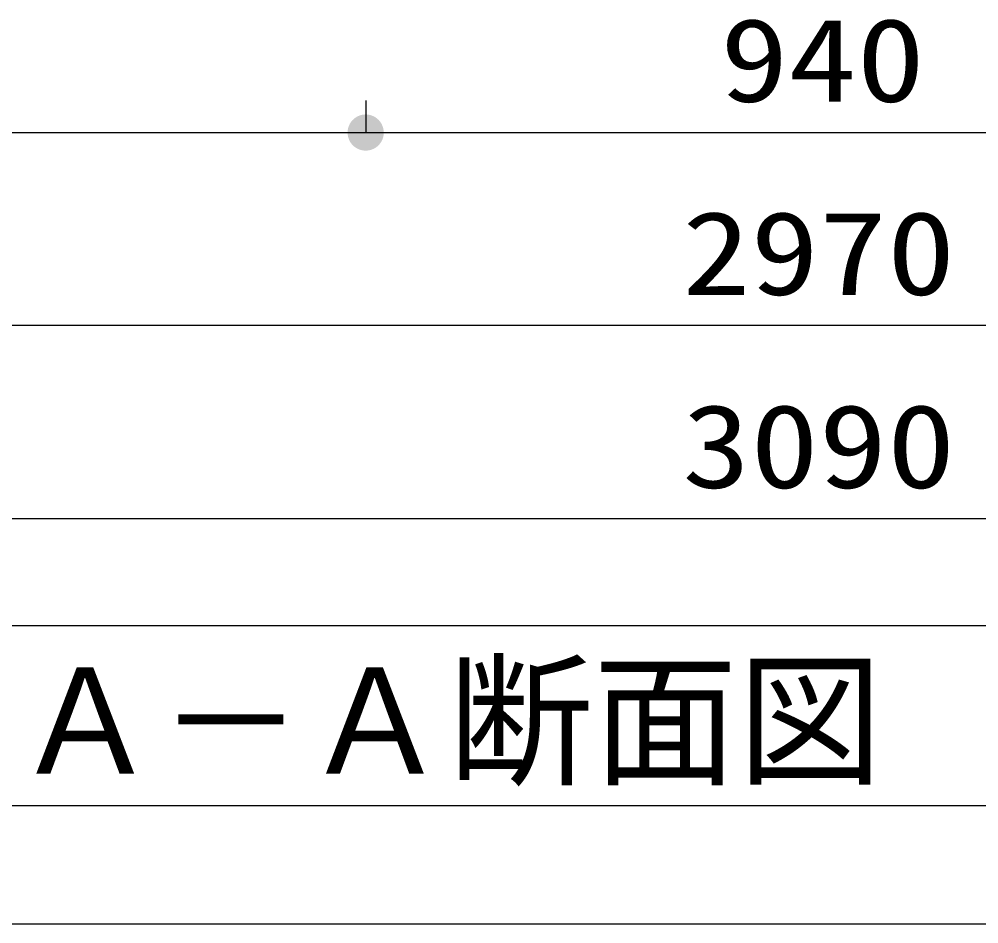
# Model space of a CAD drawing. Units: millimetres, scale not verified. Extents: x -24028 to 8910, y -6308 to 6308.
# Drawn here: x -5186 to -4192, y -5056 to -4119 of the extents above; entities that cross this region are included whole.
import ezdxf
from ezdxf.enums import TextEntityAlignment as Align

# ---------------------------------------------------------------- set-up
doc = ezdxf.new("R2010")
doc.units = ezdxf.units.MM
doc.header["$LTSCALE"] = 30
for name, color, linetype, lineweight in [('0-C_機器', 2, 'Continuous', 25), ('0-E_00クル-フ-6寸法', 132, 'Continuous', 25), ('1-3_Axis_waku', 7, 'Continuous', 25)]:
    doc.layers.add(name, color=color, linetype=linetype, lineweight=lineweight)
doc.styles.add('ＭＳ ゴシック', font='')
doc.styles.get('ＭＳ ゴシック').set_extended_font_data('MS Gothic')

msp = doc.modelspace()

# ---------------------------------------------------------------- linework, layer by layer
at = {"layer": '0-C_機器', "color": 3}
msp.add_lwpolyline([(-3243.97, -4933.99), (-3243.97, -4747.69), (-5273.29, -4747.69), (-5273.29, -4933.99)], close=True, dxfattribs=at)
at = {"layer": '0-E_00クル-フ-6寸法', "color": 4}
for p, q in [((-4827.24, -4203.61), (-4827.24, -4236.84)), ((-4827.24, -4203.61), (-4827.24, -4236.84)), ((-5847.24, -4236.84), (-4827.24, -4236.84)), ((-4827.24, -4236.84), (-3887.24, -4236.84)), ((-2877.24, -4436.84), (-5847.24, -4436.84)), ((-2817.24, -4636.84), (-5907.24, -4636.84))]:
    msp.add_line(p, q, dxfattribs=at)
at = {"layer": '0-E_00クル-フ-6寸法'}
for points in [[(-4827.24, -4236.84), (-4842.41, -4225.82), (-4840.91, -4224.01)], [(-4827.24, -4236.84), (-4842.41, -4225.82), (-4840.91, -4224.01)], [(-4827.24, -4236.84), (-4840.91, -4224.01), (-4839.19, -4222.4)], [(-4827.24, -4236.84), (-4840.91, -4224.01), (-4839.19, -4222.4)], [(-4827.24, -4236.84), (-4839.19, -4222.4), (-4837.29, -4221.01)], [(-4827.24, -4236.84), (-4839.19, -4222.4), (-4837.29, -4221.01)], [(-4827.24, -4236.84), (-4837.29, -4221.01), (-4835.22, -4219.88)], [(-4827.24, -4236.84), (-4837.29, -4221.01), (-4835.22, -4219.88)], [(-4827.24, -4236.84), (-4835.22, -4219.88), (-4833.03, -4219.01)], [(-4827.24, -4236.84), (-4835.22, -4219.88), (-4833.03, -4219.01)], [(-4827.24, -4236.84), (-4833.03, -4219.01), (-4830.75, -4218.42)], [(-4827.24, -4236.84), (-4833.03, -4219.01), (-4830.75, -4218.42)], [(-4827.24, -4236.84), (-4830.75, -4218.42), (-4828.42, -4218.13)], [(-4827.24, -4236.84), (-4830.75, -4218.42), (-4828.42, -4218.13)], [(-4827.24, -4236.84), (-4828.42, -4218.13), (-4826.06, -4218.13)], [(-4827.24, -4236.84), (-4828.42, -4218.13), (-4826.06, -4218.13)], [(-4827.24, -4236.84), (-4826.06, -4218.13), (-4823.73, -4218.42)], [(-4827.24, -4236.84), (-4826.06, -4218.13), (-4823.73, -4218.42)], [(-4827.24, -4236.84), (-4823.73, -4218.42), (-4821.45, -4219.01)], [(-4827.24, -4236.84), (-4823.73, -4218.42), (-4821.45, -4219.01)], [(-4827.24, -4236.84), (-4821.45, -4219.01), (-4819.26, -4219.88)], [(-4827.24, -4236.84), (-4821.45, -4219.01), (-4819.26, -4219.88)], [(-4827.24, -4236.84), (-4819.26, -4219.88), (-4817.19, -4221.01)], [(-4827.24, -4236.84), (-4819.26, -4219.88), (-4817.19, -4221.01)], [(-4827.24, -4236.84), (-4817.19, -4221.01), (-4815.29, -4222.4)], [(-4827.24, -4236.84), (-4817.19, -4221.01), (-4815.29, -4222.4)], [(-4827.24, -4236.84), (-4815.29, -4222.4), (-4813.57, -4224.01)], [(-4827.24, -4236.84), (-4815.29, -4222.4), (-4813.57, -4224.01)], [(-4827.24, -4236.84), (-4813.57, -4224.01), (-4812.07, -4225.82)], [(-4827.24, -4236.84), (-4813.57, -4224.01), (-4812.07, -4225.82)], [(-4827.24, -4236.84), (-4845.99, -4236.84), (-4845.84, -4234.49)], [(-4827.24, -4236.84), (-4845.99, -4236.84), (-4845.84, -4234.49)], [(-4827.24, -4236.84), (-4845.84, -4234.49), (-4845.4, -4232.18)], [(-4827.24, -4236.84), (-4845.84, -4234.49), (-4845.4, -4232.18)], [(-4827.24, -4236.84), (-4845.4, -4232.18), (-4844.67, -4229.94)], [(-4827.24, -4236.84), (-4845.4, -4232.18), (-4844.67, -4229.94)], [(-4827.24, -4236.84), (-4844.67, -4229.94), (-4843.67, -4227.81)], [(-4827.24, -4236.84), (-4844.67, -4229.94), (-4843.67, -4227.81)], [(-4827.24, -4236.84), (-4843.67, -4227.81), (-4842.41, -4225.82)], [(-4827.24, -4236.84), (-4843.67, -4227.81), (-4842.41, -4225.82)], [(-4827.24, -4236.84), (-4812.07, -4225.82), (-4810.81, -4227.81)], [(-4827.24, -4236.84), (-4812.07, -4225.82), (-4810.81, -4227.81)], [(-4827.24, -4236.84), (-4810.81, -4227.81), (-4809.81, -4229.94)], [(-4827.24, -4236.84), (-4810.81, -4227.81), (-4809.81, -4229.94)], [(-4827.24, -4236.84), (-4809.81, -4229.94), (-4809.08, -4232.18)], [(-4827.24, -4236.84), (-4809.81, -4229.94), (-4809.08, -4232.18)], [(-4827.24, -4236.84), (-4809.08, -4232.18), (-4808.64, -4234.49)], [(-4827.24, -4236.84), (-4809.08, -4232.18), (-4808.64, -4234.49)], [(-4827.24, -4236.84), (-4808.64, -4234.49), (-4808.49, -4236.84)], [(-4827.24, -4236.84), (-4808.64, -4234.49), (-4808.49, -4236.84)], [(-4827.24, -4236.84), (-4845.84, -4239.19), (-4845.99, -4236.84)], [(-4827.24, -4236.84), (-4845.84, -4239.19), (-4845.99, -4236.84)], [(-4827.24, -4236.84), (-4845.4, -4241.51), (-4845.84, -4239.19)], [(-4827.24, -4236.84), (-4845.4, -4241.51), (-4845.84, -4239.19)], [(-4827.24, -4236.84), (-4844.67, -4243.74), (-4845.4, -4241.51)], [(-4827.24, -4236.84), (-4844.67, -4243.74), (-4845.4, -4241.51)], [(-4827.24, -4236.84), (-4843.67, -4245.88), (-4844.67, -4243.74)], [(-4827.24, -4236.84), (-4843.67, -4245.88), (-4844.67, -4243.74)], [(-4827.24, -4236.84), (-4842.41, -4247.86), (-4843.67, -4245.88)], [(-4827.24, -4236.84), (-4842.41, -4247.86), (-4843.67, -4245.88)], [(-4827.24, -4236.84), (-4840.91, -4249.68), (-4842.41, -4247.86)], [(-4827.24, -4236.84), (-4840.91, -4249.68), (-4842.41, -4247.86)], [(-4827.24, -4236.84), (-4839.19, -4251.29), (-4840.91, -4249.68)], [(-4827.24, -4236.84), (-4839.19, -4251.29), (-4840.91, -4249.68)], [(-4827.24, -4236.84), (-4837.29, -4252.67), (-4839.19, -4251.29)], [(-4827.24, -4236.84), (-4837.29, -4252.67), (-4839.19, -4251.29)], [(-4827.24, -4236.84), (-4835.22, -4253.81), (-4837.29, -4252.67)], [(-4827.24, -4236.84), (-4835.22, -4253.81), (-4837.29, -4252.67)], [(-4827.24, -4236.84), (-4833.03, -4254.67), (-4835.22, -4253.81)], [(-4827.24, -4236.84), (-4833.03, -4254.67), (-4835.22, -4253.81)], [(-4827.24, -4236.84), (-4830.75, -4255.26), (-4833.03, -4254.67)], [(-4827.24, -4236.84), (-4830.75, -4255.26), (-4833.03, -4254.67)], [(-4827.24, -4236.84), (-4828.42, -4255.56), (-4830.75, -4255.26)], [(-4827.24, -4236.84), (-4828.42, -4255.56), (-4830.75, -4255.26)], [(-4827.24, -4236.84), (-4826.06, -4255.56), (-4828.42, -4255.56)], [(-4827.24, -4236.84), (-4826.06, -4255.56), (-4828.42, -4255.56)], [(-4827.24, -4236.84), (-4823.73, -4255.26), (-4826.06, -4255.56)], [(-4827.24, -4236.84), (-4821.45, -4254.67), (-4823.73, -4255.26)], [(-4827.24, -4236.84), (-4819.26, -4253.81), (-4821.45, -4254.67)], [(-4827.24, -4236.84), (-4817.19, -4252.67), (-4819.26, -4253.81)], [(-4827.24, -4236.84), (-4815.29, -4251.29), (-4817.19, -4252.67)], [(-4827.24, -4236.84), (-4813.57, -4249.68), (-4815.29, -4251.29)], [(-4827.24, -4236.84), (-4812.07, -4247.86), (-4813.57, -4249.68)], [(-4827.24, -4236.84), (-4810.81, -4245.88), (-4812.07, -4247.86)], [(-4827.24, -4236.84), (-4809.81, -4243.74), (-4810.81, -4245.88)], [(-4827.24, -4236.84), (-4809.08, -4241.51), (-4809.81, -4243.74)], [(-4827.24, -4236.84), (-4808.64, -4239.19), (-4809.08, -4241.51)], [(-4827.24, -4236.84), (-4808.49, -4236.84), (-4808.64, -4239.19)], [(-4827.24, -4236.84), (-4823.73, -4255.26), (-4826.06, -4255.56)], [(-4827.24, -4236.84), (-4821.45, -4254.67), (-4823.73, -4255.26)], [(-4827.24, -4236.84), (-4819.26, -4253.81), (-4821.45, -4254.67)], [(-4827.24, -4236.84), (-4817.19, -4252.67), (-4819.26, -4253.81)], [(-4827.24, -4236.84), (-4815.29, -4251.29), (-4817.19, -4252.67)], [(-4827.24, -4236.84), (-4813.57, -4249.68), (-4815.29, -4251.29)], [(-4827.24, -4236.84), (-4812.07, -4247.86), (-4813.57, -4249.68)], [(-4827.24, -4236.84), (-4810.81, -4245.88), (-4812.07, -4247.86)], [(-4827.24, -4236.84), (-4809.81, -4243.74), (-4810.81, -4245.88)], [(-4827.24, -4236.84), (-4809.08, -4241.51), (-4809.81, -4243.74)], [(-4827.24, -4236.84), (-4808.64, -4239.19), (-4809.08, -4241.51)], [(-4827.24, -4236.84), (-4808.49, -4236.84), (-4808.64, -4239.19)]]:
    msp.add_solid(points, dxfattribs=at)
at = {"layer": '1-3_Axis_waku'}
msp.add_line((-7770, -5056.5), (8400, -5056.5), dxfattribs=at)

# ---------------------------------------------------------------- texts
at = {"layer": '0-C_機器', "color": 4, "style": 'ＭＳ ゴシック'}
msp.add_text('Ａ－Ａ断面図', height=110, dxfattribs=at).set_placement((-5192.05, -4933.96), align=Align.BOTTOM_LEFT)
at = {"layer": '0-E_00クル-フ-6寸法', "color": 3, "style": 'ＭＳ ゴシック', "width": 1.2}
for s, p in [('940', (-4460.1, -4231)), ('2970', (-4499.38, -4431)), ('3090', (-4499.38, -4631))]:
    msp.add_text(s, height=86.66, dxfattribs=at).set_placement(p, align=Align.BOTTOM_LEFT)

doc.saveas('drawing.dxf')
